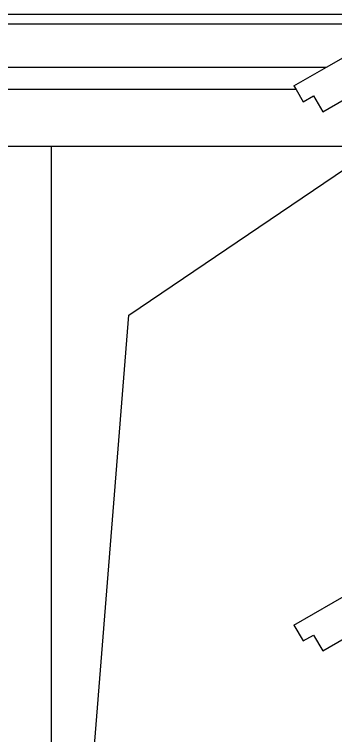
# Model space of a CAD drawing. Extents: x -24961 to 905641, y -154323 to 635957.
# Drawn here: x 426959 to 427792, y -128896 to -127023 of the extents above; entities that cross this region are included whole.
import ezdxf

# ---------------------------------------------------------------- set-up
doc = ezdxf.new("R2010")
doc.units = 0
doc.header["$LTSCALE"] = 1000
doc.header["$MEASUREMENT"] = 0
doc.layers.add('建筑_瓦', color=8, linetype='Continuous')

msp = doc.modelspace()

# ---------------------------------------------------------------- linework, layer by layer
for p, q in [((428006, -127023.2), (403001.2, -127023.2)), ((427961.7, -127048.8), (403045.5, -127048.8)), ((427769.3, -127159.8), (427961.7, -127048.8)), ((403237.9, -127159.8), (427769.3, -127159.8)), ((427684.4, -127208.9), (427769.3, -127159.8)), ((427684.4, -127208.9), (427689.9, -127218.5)), ((427689.9, -127218.5), (403317.3, -127218.5)), ((427689.9, -127218.5), (427708.3, -127250.3)), ((427708.3, -127250.3), (427735.2, -127234.8)), ((427735.2, -127234.8), (427759.1, -127276.3)), ((427759.1, -127276.3), (427814.9, -127244)), ((426905.6, -127365.2), (427055.6, -127365.2)), ((427055.6, -127365.2), (427404.6, -127365.2)), ((427404.6, -127365.2), (427554.6, -127365.2)), ((427554.6, -127365.2), (427849.6, -127365.2)), ((427684.4, -128608.9), (427903.6, -128482.3)), ((427684.4, -128608.9), (427708.3, -128650.3)), ((427708.3, -128650.3), (427735.2, -128634.8)), ((427735.2, -128634.8), (427759.1, -128676.3)), ((427759.1, -128676.3), (427814.9, -128644))]:
    msp.add_line(p, q)
at = {"layer": '建筑_瓦'}
msp.add_line((427055.6, -130320.5), (427055.6, -127365.2), dxfattribs=at)
msp.add_lwpolyline([(427055.6, -130320.5), (427256.1, -127804.5), (427903.6, -127365.2)], dxfattribs=at)

doc.saveas('drawing.dxf')
